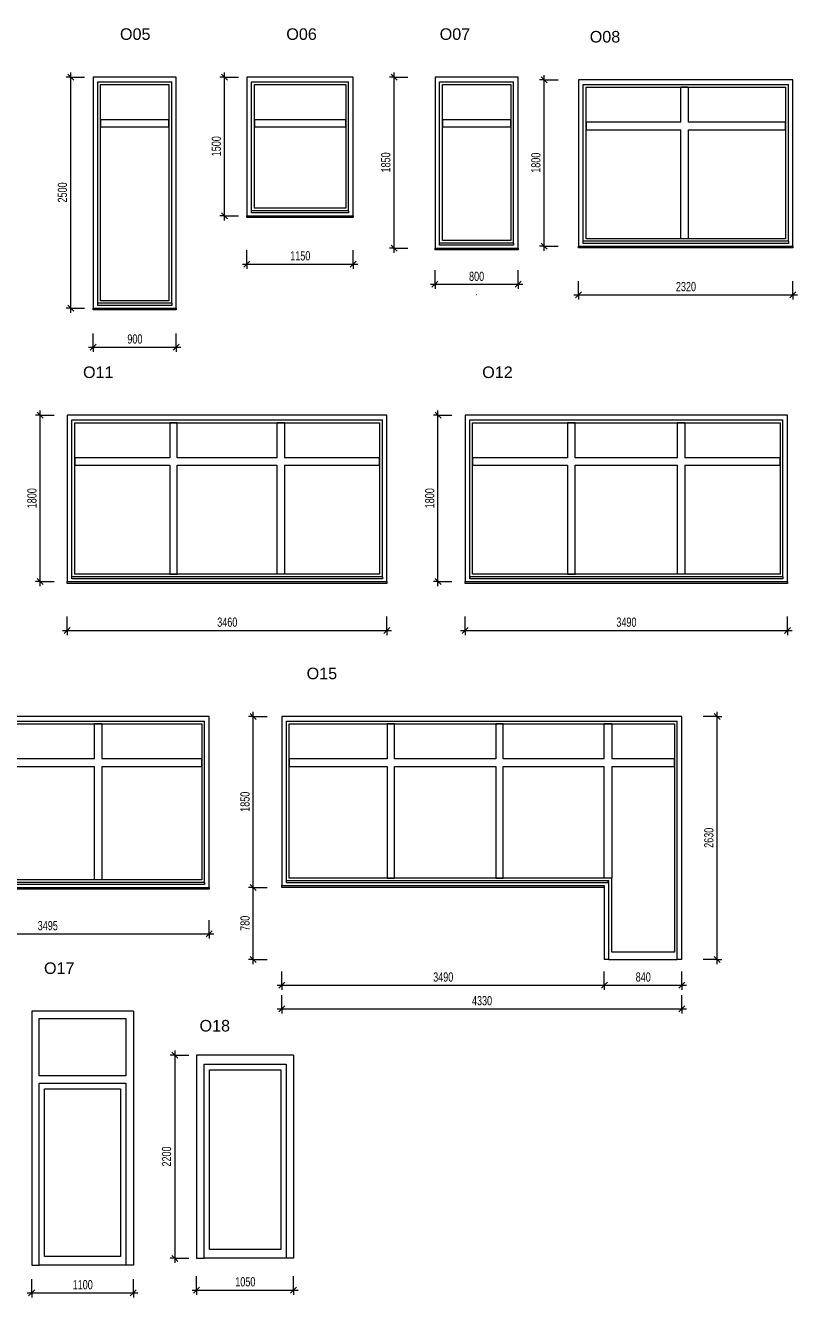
# Model space of a CAD drawing. Header units: millimetres. Extents: x -816 to 13859, y -8261 to 5684.
# Drawn here: x 5502 to 13859, y -8086 to 5684 of the extents above; entities that cross this region are included whole.
import ezdxf

# ---------------------------------------------------------------- set-up
doc = ezdxf.new("R2010")
doc.units = ezdxf.units.MM
for name, color, linetype, lineweight in [('A-ANNO-DIMS', 211, 'Continuous', 9), ('A-ANNO-DIMS-50', 211, 'Continuous', 9), ('A-GENM', 13, 'Continuous', 13), ('A-GLAZ', 151, 'Continuous', 13), ('G-ANNO-TEXT', 231, 'Continuous', 9), ('Q-SPCQ', 91, 'Continuous', 13)]:
    doc.layers.add(name, color=color, linetype=linetype, lineweight=lineweight)
doc.styles.add('Arial', font='arial.ttf', dxfattribs={"width": 0.7, "height": 100})
doc.styles.add('Arial_1', font='arial.ttf', dxfattribs={"height": 125})
doc.dimstyles.new('Vnitřní_-_průhledné', dxfattribs={"dimscale": 304.8, "dimtxt": 102.02594, "dimasz": 0.213255, "dimexe": 0.164042, "dimexo": 0.0625, "dimgap": 0.032808, "dimtad": 1, "dimdec": 0, "dimrnd": 5, "dimzin": 0, "dimdsep": 46, "dimtxsty": 'Arial', "dimblk1": 'OBLIQUE', "dimblk2": 'OBLIQUE', "dimsah": 1, "dimcen": 0.09, "dimdle": 0.164042, "dimazin": 0, "dimtfac": 1, "dimtdec": 4, "dimtix": 1, "dimtmove": 0, "dimatfit": 3, "dimfxl": 0.492126, "dimfxlon": 1, "dimtvp": 1, "dimtolj": 1, "dimtzin": 0, "dimarcsym": 2})
doc.dimstyles.new('Vnitřní_-_průhledné_1', dxfattribs={"dimscale": 304.8, "dimtxt": 102.02594, "dimasz": 0.213255, "dimexe": 0.164042, "dimexo": 0.0625, "dimgap": 0.032808, "dimtad": 1, "dimdec": 0, "dimrnd": 5, "dimzin": 0, "dimdsep": 46, "dimtxsty": 'Arial', "dimblk1": 'OBLIQUE', "dimblk2": 'OBLIQUE', "dimsah": 1, "dimcen": 0.09, "dimdle": 0.164042, "dimazin": 0, "dimtfac": 1, "dimtdec": 4, "dimtix": 1, "dimtmove": 2, "dimatfit": 3, "dimfxl": 0.492126, "dimfxlon": 1, "dimtvp": 1, "dimtolj": 1, "dimtzin": 0, "dimarcsym": 2})

# ---------------------------------------------------------------- blocks, each defined once
blk = doc.blocks.new('Family - ___-1861531-Legenda oken')
at = {"layer": 'A-GENM'}
for p, q in [((6235, 2604), (6235, 2624)), ((7135, 2624), (7135, 2604)), ((7135, 2604), (6235, 2604))]:
    blk.add_line(p, q, dxfattribs=at)
at = {"layer": 'A-GLAZ'}
for p, q in [((7135, 5124), (6235, 5124)), ((6235, 5124), (6235, 2624)), ((7135, 2624), (7135, 5124)), ((6285, 2676), (6285, 5074)), ((6285, 5074), (7085, 5074)), ((6315, 2704), (6315, 5044)), ((6315, 5044), (7055, 5044)), ((7055, 5044), (7055, 2704)), ((7085, 2676), (7085, 5074)), ((6315, 4664), (7055, 4664)), ((6315, 4664), (6315, 4584)), ((7055, 4584), (6315, 4584)), ((7055, 4584), (7055, 4664)), ((6235, 2624), (7135, 2624)), ((7055, 2704), (6315, 2704))]:
    blk.add_line(p, q, dxfattribs=at)
at = {"layer": 'Q-SPCQ'}
for p, q in [((6285, 2654), (6285, 2676)), ((7085, 2676), (6285, 2676)), ((7085, 2654), (6285, 2654)), ((7085, 2676), (7085, 2654))]:
    blk.add_line(p, q, dxfattribs=at)
blk = doc.blocks.new('Family - ___-1861550-Legenda oken')
at = {"layer": 'A-GENM'}
for p, q in [((7900, 3604), (7900, 3624)), ((9050, 3604), (7900, 3604)), ((9050, 3624), (9050, 3604))]:
    blk.add_line(p, q, dxfattribs=at)
at = {"layer": 'A-GLAZ'}
for p, q in [((9050, 5124), (7900, 5124)), ((7900, 5124), (7900, 3624)), ((9050, 3624), (9050, 5124)), ((7950, 3676), (7950, 5074)), ((7950, 5074), (9000, 5074)), ((7980, 3704), (7980, 5044)), ((7980, 5044), (8970, 5044)), ((8970, 5044), (8970, 3704)), ((9000, 3676), (9000, 5074)), ((7980, 4664), (8970, 4664)), ((7980, 4664), (7980, 4584)), ((8970, 4584), (7980, 4584)), ((8970, 4584), (8970, 4664)), ((7900, 3624), (9050, 3624)), ((8970, 3704), (7980, 3704))]:
    blk.add_line(p, q, dxfattribs=at)
at = {"layer": 'Q-SPCQ'}
for p, q in [((7950, 3654), (7950, 3676)), ((9000, 3676), (7950, 3676)), ((9000, 3654), (7950, 3654)), ((9000, 3676), (9000, 3654))]:
    blk.add_line(p, q, dxfattribs=at)
blk = doc.blocks.new('Family - ___-1861784-Legenda oken')
at = {"layer": 'A-GENM'}
for p, q in [((11489, 3275), (11489, 3295)), ((13809, 3275), (11489, 3275)), ((13809, 3295), (13809, 3275))]:
    blk.add_line(p, q, dxfattribs=at)
at = {"layer": 'A-GLAZ'}
for p, q in [((13809, 5095), (11489, 5095)), ((11489, 5095), (11489, 3295)), ((13809, 3295), (13809, 5095)), ((11539, 3347), (11539, 5045)), ((11539, 5045), (13759, 5045)), ((11569, 3375), (11569, 5015)), ((11569, 5015), (13729, 5015)), ((12594, 4635), (12594, 5015)), ((12674, 5015), (12594, 5015)), ((12674, 5015), (12674, 4635)), ((13729, 5015), (13729, 3375)), ((13759, 3347), (13759, 5045)), ((12594, 4635), (11569, 4635)), ((11569, 4635), (11569, 4555)), ((11569, 4555), (12594, 4555)), ((12594, 3375), (12594, 4555)), ((13729, 4635), (12674, 4635)), ((12674, 4555), (12674, 3375)), ((12674, 4555), (13729, 4555)), ((13729, 4555), (13729, 4635)), ((13729, 3375), (11569, 3375)), ((12674, 3375), (12594, 3375)), ((11489, 3295), (13809, 3295))]:
    blk.add_line(p, q, dxfattribs=at)
at = {"layer": 'Q-SPCQ'}
for p, q in [((11539, 3325), (11539, 3347)), ((13759, 3347), (11539, 3347)), ((13759, 3325), (11539, 3325)), ((13759, 3347), (13759, 3325))]:
    blk.add_line(p, q, dxfattribs=at)
blk = doc.blocks.new('Family - ___-1862437-Legenda oken')
at = {"layer": 'A-GENM'}
for p, q in [((5955, -356), (5955, -336)), ((9415, -356), (5955, -356)), ((9415, -336), (9415, -356))]:
    blk.add_line(p, q, dxfattribs=at)
at = {"layer": 'A-GLAZ'}
for p, q in [((9415, 1464), (5955, 1464)), ((5955, 1464), (5955, -336)), ((6005, -284), (6005, 1414)), ((6005, 1414), (9365, 1414)), ((6035, -256), (6035, 1384)), ((6035, 1384), (9335, 1384)), ((7065, 1384), (7065, 1004)), ((7145, 1384), (7065, 1384)), ((7145, 1004), (7145, 1384)), ((8225, 1004), (8225, 1384)), ((8305, 1384), (8225, 1384)), ((8305, 1384), (8305, 1004)), ((9335, 1384), (9335, -256)), ((9365, -284), (9365, 1414)), ((9415, -336), (9415, 1464)), ((7065, 1004), (6035, 1004)), ((6035, 1004), (6035, 924)), ((8225, 1004), (7145, 1004)), ((9335, 1004), (8305, 1004)), ((9335, 924), (9335, 1004)), ((6035, 924), (7065, 924)), ((7065, 924), (7065, -256)), ((7145, -256), (7145, 924)), ((7145, 924), (8225, 924)), ((8225, -256), (8225, 924)), ((8305, 924), (8305, -256)), ((8305, 924), (9335, 924)), ((9335, -256), (6035, -256)), ((7065, -256), (7145, -256)), ((8305, -256), (8225, -256)), ((5955, -336), (9415, -336))]:
    blk.add_line(p, q, dxfattribs=at)
at = {"layer": 'Q-SPCQ'}
for p, q in [((6005, -306), (6005, -284)), ((9365, -284), (6005, -284)), ((9365, -306), (6005, -306)), ((9365, -284), (9365, -306))]:
    blk.add_line(p, q, dxfattribs=at)
blk = doc.blocks.new('Family - ___-1862628-Legenda oken')
at = {"layer": 'A-GENM'}
for p, q in [((10260, -356), (10260, -336)), ((13750, -356), (10260, -356)), ((13750, -336), (13750, -356))]:
    blk.add_line(p, q, dxfattribs=at)
at = {"layer": 'A-GLAZ'}
for p, q in [((13750, 1464), (10260, 1464)), ((10260, 1464), (10260, -336)), ((10310, -284), (10310, 1414)), ((10310, 1414), (13700, 1414)), ((10340, -256), (10340, 1384)), ((10340, 1384), (13670, 1384)), ((11370, 1384), (11370, 1004)), ((11450, 1384), (11370, 1384)), ((11450, 1004), (11450, 1384)), ((12560, 1004), (12560, 1384)), ((12640, 1384), (12560, 1384)), ((12640, 1384), (12640, 1004)), ((13670, 1384), (13670, -256)), ((13700, -284), (13700, 1414)), ((13750, -336), (13750, 1464)), ((11370, 1004), (10340, 1004)), ((10340, 1004), (10340, 924)), ((12560, 1004), (11450, 1004)), ((13670, 1004), (12640, 1004)), ((13670, 924), (13670, 1004)), ((10340, 924), (11370, 924)), ((11370, 924), (11370, -256)), ((11450, -256), (11450, 924)), ((11450, 924), (12560, 924)), ((12560, -256), (12560, 924)), ((12640, 924), (12640, -256)), ((12640, 924), (13670, 924)), ((13670, -256), (10340, -256)), ((11370, -256), (11450, -256)), ((12640, -256), (12560, -256)), ((10260, -336), (13750, -336))]:
    blk.add_line(p, q, dxfattribs=at)
at = {"layer": 'Q-SPCQ'}
for p, q in [((10310, -306), (10310, -284)), ((13700, -284), (10310, -284)), ((13700, -306), (10310, -306)), ((13700, -284), (13700, -306))]:
    blk.add_line(p, q, dxfattribs=at)
blk = doc.blocks.new('Family - ___-1862913-Legenda oken')
at = {"layer": 'A-GENM'}
for p, q in [((3995, -3666), (3995, -3646)), ((7490, -3666), (3995, -3666)), ((7490, -3646), (7490, -3666))]:
    blk.add_line(p, q, dxfattribs=at)
at = {"layer": 'A-GLAZ'}
for p, q in [((7490, -1796), (3995, -1796)), ((3995, -1796), (3995, -3646)), ((4045, -3594), (4045, -1846)), ((4045, -1846), (7440, -1846)), ((4075, -3566), (4075, -1876)), ((4075, -1876), (7410, -1876)), ((5155, -1876), (5155, -2256)), ((5235, -1876), (5155, -1876)), ((5235, -2256), (5235, -1876)), ((6250, -2256), (6250, -1876)), ((6330, -1876), (6250, -1876)), ((6330, -1876), (6330, -2256)), ((7410, -1876), (7410, -3566)), ((7440, -3594), (7440, -1846)), ((7490, -3646), (7490, -1796)), ((5155, -2256), (4075, -2256)), ((4075, -2256), (4075, -2336)), ((4075, -2336), (5155, -2336)), ((5155, -2336), (5155, -3566)), ((6250, -2256), (5235, -2256)), ((5235, -3566), (5235, -2336)), ((5235, -2336), (6250, -2336)), ((6250, -3566), (6250, -2336)), ((7410, -2256), (6330, -2256)), ((6330, -2336), (6330, -3566)), ((6330, -2336), (7410, -2336)), ((7410, -2336), (7410, -2256)), ((7410, -3566), (4075, -3566)), ((5155, -3566), (5235, -3566)), ((6330, -3566), (6250, -3566)), ((3995, -3646), (7490, -3646))]:
    blk.add_line(p, q, dxfattribs=at)
at = {"layer": 'Q-SPCQ'}
for p, q in [((4045, -3616), (4045, -3594)), ((7440, -3594), (4045, -3594)), ((7440, -3616), (4045, -3616)), ((7440, -3594), (7440, -3616))]:
    blk.add_line(p, q, dxfattribs=at)
blk = doc.blocks.new('Family - ___-1862938-Legenda oken')
at = {"layer": 'A-GENM'}
for p, q in [((8327, -3596), (8327, -3574)), ((11807, -3574), (8327, -3574)), ((11807, -3574), (11807, -3596)), ((8277, -3646), (8277, -3626)), ((11767, -3646), (8277, -3646)), ((11807, -3596), (8327, -3596))]:
    blk.add_line(p, q, dxfattribs=at)
at = {"layer": 'A-GLAZ'}
for p, q in [((12607, -1796), (8277, -1796)), ((8277, -1796), (8277, -3626)), ((8327, -3574), (8327, -1846)), ((8327, -1846), (12557, -1846)), ((8357, -3546), (8357, -1876)), ((8357, -1876), (12527, -1876)), ((9417, -1876), (9417, -2256)), ((9497, -1876), (9417, -1876)), ((9497, -2256), (9497, -1876)), ((10592, -1876), (10592, -2256)), ((10672, -1876), (10592, -1876)), ((10672, -2256), (10672, -1876)), ((11767, -2256), (11767, -1876)), ((11847, -1876), (11767, -1876)), ((11847, -1876), (11847, -2256)), ((12527, -1876), (12527, -4346)), ((12557, -4426), (12557, -1846)), ((12607, -4426), (12607, -1796)), ((9417, -2256), (8357, -2256)), ((8357, -2256), (8357, -2336)), ((8357, -2336), (9417, -2336)), ((9417, -2336), (9417, -3546)), ((10592, -2256), (9497, -2256)), ((9497, -3546), (9497, -2336)), ((9497, -2336), (10592, -2336)), ((10592, -2336), (10592, -3546)), ((11767, -2256), (10672, -2256)), ((10672, -3546), (10672, -2336)), ((10672, -2336), (11767, -2336)), ((11767, -3546), (11767, -2336)), ((12527, -2256), (11847, -2256)), ((11847, -2336), (11847, -3546)), ((11847, -2336), (12527, -2336)), ((12527, -2336), (12527, -2256)), ((11847, -3546), (8357, -3546)), ((9417, -3546), (9497, -3546)), ((10592, -3546), (10672, -3546)), ((11847, -3546), (11767, -3546)), ((11817, -3576), (11807, -3576)), ((11817, -4426), (11817, -3576)), ((11847, -4346), (11847, -3546)), ((8277, -3626), (11767, -3626)), ((11767, -3626), (11767, -4426)), ((12527, -4346), (11847, -4346)), ((11817, -4426), (11767, -4426)), ((11817, -4426), (12557, -4426)), ((12607, -4426), (12557, -4426))]:
    blk.add_line(p, q, dxfattribs=at)
blk = doc.blocks.new('Family - ___-1863416-Legenda oken')
at = {"layer": 'A-GLAZ'}
for p, q in [((6670, -4986), (5570, -4986)), ((5570, -4986), (5570, -7736)), ((5650, -5686), (5650, -5066)), ((5650, -5066), (6590, -5066)), ((6590, -5066), (6590, -5686)), ((6670, -4986), (6670, -7736)), ((6590, -5686), (5650, -5686)), ((5650, -7736), (5650, -5766)), ((5650, -5766), (6590, -5766)), ((6590, -5766), (6590, -7736)), ((5710, -7641), (5710, -5826)), ((5710, -5826), (6530, -5826)), ((6530, -5826), (6530, -7641)), ((6530, -7641), (5710, -7641)), ((5570, -7736), (5650, -7736)), ((6590, -7736), (5650, -7736)), ((6670, -7736), (6590, -7736))]:
    blk.add_line(p, q, dxfattribs=at)
blk = doc.blocks.new('Family - ___-1864081-Legenda oken')
at = {"layer": 'A-GLAZ'}
for p, q in [((8405, -5461), (7355, -5461)), ((7355, -5461), (7355, -7661)), ((8405, -5461), (8405, -7661)), ((7435, -7661), (7435, -5561)), ((7435, -5561), (8325, -5561)), ((7495, -7566), (7495, -5621)), ((7495, -5621), (8265, -5621)), ((8265, -5621), (8265, -7566)), ((8325, -5561), (8325, -7661)), ((8265, -7566), (7495, -7566)), ((7355, -7661), (7435, -7661)), ((8325, -7661), (7435, -7661)), ((8405, -7661), (8325, -7661))]:
    blk.add_line(p, q, dxfattribs=at)
blk = doc.blocks.new('Family - ___-2148319-Legenda oken')
at = {"layer": 'A-GENM'}
for p, q in [((9935, 3254), (9935, 3274)), ((10835, 3254), (9935, 3254)), ((10835, 3274), (10835, 3254))]:
    blk.add_line(p, q, dxfattribs=at)
at = {"layer": 'A-GLAZ'}
for p, q in [((10835, 5124), (9935, 5124)), ((9935, 5124), (9935, 3274)), ((10835, 3274), (10835, 5124)), ((9985, 3326), (9985, 5074)), ((9985, 5074), (10785, 5074)), ((10015, 3354), (10015, 5044)), ((10015, 5044), (10755, 5044)), ((10755, 5044), (10755, 3354)), ((10785, 3326), (10785, 5074)), ((10015, 4664), (10755, 4664)), ((10015, 4664), (10015, 4584)), ((10755, 4584), (10015, 4584)), ((10755, 4584), (10755, 4664)), ((10755, 3354), (10015, 3354)), ((9935, 3274), (10835, 3274))]:
    blk.add_line(p, q, dxfattribs=at)
at = {"layer": 'Q-SPCQ'}
for p, q in [((9985, 3304), (9985, 3326)), ((10785, 3326), (9985, 3326)), ((10785, 3326), (10785, 3304)), ((10785, 3304), (9985, 3304))]:
    blk.add_line(p, q, dxfattribs=at)
blk = doc.blocks.new('DIMBLOCK9-Legenda oken')
at = {"layer": 'A-ANNO-DIMS-50'}
for p, q in [((6235, 2200), (6235, 2350)), ((7135, 2200), (7135, 2350)), ((6185, 2200), (7185, 2200)), ((6235, 2200), (6235, 2150)), ((7135, 2200), (7135, 2150))]:
    blk.add_line(p, q, dxfattribs=at)
at = {"layer": 'A-ANNO-DIMS-50', "lineweight": 18}
for p, q in [((6235, 2200), (6267, 2233)), ((7135, 2200), (7167, 2233)), ((6235, 2200), (6202, 2168)), ((7135, 2200), (7102, 2168))]:
    blk.add_line(p, q, dxfattribs=at)
at = {"layer": 'A-ANNO-DIMS-50', "color": 0, "insert": (6605, 2340), "char_height": 100, "width": 192.12, "attachment_point": 1, "line_spacing_factor": 0.941778, "style": 'Arial'}
blk.add_mtext('900', dxfattribs=at)
blk = doc.blocks.new('_Oblique')
at = {"color": 0, "linetype": 'ByBlock', "lineweight": -2}
blk.add_line((-0.5, -0.5), (0.5, 0.5), dxfattribs=at)
blk = doc.blocks.new('DIMBLOCK10-Legenda oken')
at = {"layer": 'A-ANNO-DIMS-50'}
for p, q in [((5992, 5124), (5942, 5124)), ((5992, 2574), (5992, 5174)), ((5992, 5124), (6142, 5124)), ((5992, 2624), (5942, 2624)), ((5992, 2624), (6142, 2624))]:
    blk.add_line(p, q, dxfattribs=at)
at = {"layer": 'A-ANNO-DIMS-50', "lineweight": 18}
for p, q in [((5992, 5124), (5960, 5156)), ((5992, 5124), (6025, 5091)), ((5992, 2624), (5960, 2656)), ((5992, 2624), (6025, 2591))]:
    blk.add_line(p, q, dxfattribs=at)
at = {"layer": 'A-ANNO-DIMS-50', "color": 0, "insert": (5852, 3767), "char_height": 100, "width": 256.16, "attachment_point": 1, "rotation": 90, "line_spacing_factor": 0.941778, "style": 'Arial'}
blk.add_mtext('2500', dxfattribs=at)
blk = doc.blocks.new('DIMBLOCK11-Legenda oken')
at = {"layer": 'A-ANNO-DIMS-50'}
for p, q in [((7900, 3100), (7900, 3250)), ((9050, 3100), (9050, 3250)), ((7850, 3100), (9100, 3100)), ((7900, 3100), (7900, 3050)), ((9050, 3100), (9050, 3050))]:
    blk.add_line(p, q, dxfattribs=at)
at = {"layer": 'A-ANNO-DIMS-50', "lineweight": 18}
for p, q in [((7900, 3100), (7867, 3068)), ((7900, 3100), (7932, 3133)), ((9050, 3100), (9017, 3068)), ((9050, 3100), (9082, 3133))]:
    blk.add_line(p, q, dxfattribs=at)
at = {"layer": 'A-ANNO-DIMS-50', "color": 0, "insert": (8368, 3240), "char_height": 100, "width": 256.16, "attachment_point": 1, "line_spacing_factor": 0.941778, "style": 'Arial'}
blk.add_mtext('1150', dxfattribs=at)
blk = doc.blocks.new('DIMBLOCK12-Legenda oken')
at = {"layer": 'A-ANNO-DIMS-50'}
for p, q in [((7657, 5124), (7607, 5124)), ((7657, 3574), (7657, 5174)), ((7657, 5124), (7807, 5124)), ((7657, 3624), (7607, 3624)), ((7657, 3624), (7807, 3624))]:
    blk.add_line(p, q, dxfattribs=at)
at = {"layer": 'A-ANNO-DIMS-50', "lineweight": 18}
for p, q in [((7657, 5124), (7625, 5156)), ((7657, 5124), (7690, 5091)), ((7657, 3624), (7625, 3656)), ((7657, 3624), (7690, 3591))]:
    blk.add_line(p, q, dxfattribs=at)
at = {"layer": 'A-ANNO-DIMS-50', "color": 0, "insert": (7517, 4267), "char_height": 100, "width": 256.16, "attachment_point": 1, "rotation": 90, "line_spacing_factor": 0.941778, "style": 'Arial'}
blk.add_mtext('1500', dxfattribs=at)
blk = doc.blocks.new('DIMBLOCK13-Legenda oken')
at = {"layer": 'A-ANNO-DIMS-50'}
for p, q in [((9492, 5124), (9442, 5124)), ((9492, 3224), (9492, 5174)), ((9492, 5124), (9642, 5124)), ((9492, 3274), (9442, 3274)), ((9492, 3274), (9642, 3274))]:
    blk.add_line(p, q, dxfattribs=at)
at = {"layer": 'A-ANNO-DIMS-50', "lineweight": 18}
for p, q in [((9492, 5124), (9460, 5156)), ((9492, 5124), (9525, 5091)), ((9492, 3274), (9460, 3306)), ((9492, 3274), (9525, 3241))]:
    blk.add_line(p, q, dxfattribs=at)
at = {"layer": 'A-ANNO-DIMS-50', "color": 0, "insert": (9352, 4092), "char_height": 100, "width": 256.16, "attachment_point": 1, "rotation": 90, "line_spacing_factor": 0.941778, "style": 'Arial'}
blk.add_mtext('1850', dxfattribs=at)
blk = doc.blocks.new('DIMBLOCK14-Legenda oken')
at = {"layer": 'A-ANNO-DIMS-50'}
for p, q in [((11489, 2767), (11489, 2917)), ((13809, 2767), (13809, 2917)), ((11439, 2767), (13859, 2767)), ((11489, 2767), (11489, 2717)), ((13809, 2767), (13809, 2717))]:
    blk.add_line(p, q, dxfattribs=at)
at = {"layer": 'A-ANNO-DIMS-50', "lineweight": 18}
for p, q in [((11489, 2767), (11456, 2734)), ((11489, 2767), (11521, 2799)), ((13809, 2767), (13776, 2734)), ((13809, 2767), (13841, 2799))]:
    blk.add_line(p, q, dxfattribs=at)
at = {"layer": 'A-ANNO-DIMS-50', "color": 0, "insert": (12542, 2907), "char_height": 100, "width": 256.16, "attachment_point": 1, "line_spacing_factor": 0.941778, "style": 'Arial'}
blk.add_mtext('2320', dxfattribs=at)
blk = doc.blocks.new('DIMBLOCK15-Legenda oken')
at = {"layer": 'A-ANNO-DIMS-50'}
for p, q in [((11116, 5095), (11066, 5095)), ((11116, 3245), (11116, 5145)), ((11116, 5095), (11266, 5095)), ((11116, 3295), (11066, 3295)), ((11116, 3295), (11266, 3295))]:
    blk.add_line(p, q, dxfattribs=at)
at = {"layer": 'A-ANNO-DIMS-50', "lineweight": 18}
for p, q in [((11116, 5095), (11084, 5128)), ((11116, 5095), (11149, 5063)), ((11116, 3295), (11084, 3328)), ((11116, 3295), (11149, 3263))]:
    blk.add_line(p, q, dxfattribs=at)
at = {"layer": 'A-ANNO-DIMS-50', "color": 0, "insert": (10976, 4089), "char_height": 100, "width": 256.16, "attachment_point": 1, "rotation": 90, "line_spacing_factor": 0.941778, "style": 'Arial'}
blk.add_mtext('1800', dxfattribs=at)
blk = doc.blocks.new('DIMBLOCK20-Legenda oken')
at = {"layer": 'A-ANNO-DIMS-50'}
for p, q in [((5955, -865), (5955, -715)), ((9415, -865), (9415, -715)), ((5905, -865), (9465, -865)), ((5955, -865), (5955, -915)), ((9415, -865), (9415, -915))]:
    blk.add_line(p, q, dxfattribs=at)
at = {"layer": 'A-ANNO-DIMS-50', "lineweight": 18}
for p, q in [((5955, -865), (5922, -897)), ((5955, -865), (5987, -832)), ((9415, -865), (9382, -897)), ((9415, -865), (9447, -832))]:
    blk.add_line(p, q, dxfattribs=at)
at = {"layer": 'A-ANNO-DIMS-50', "color": 0, "insert": (7578, -725), "char_height": 100, "width": 256.16, "attachment_point": 1, "line_spacing_factor": 0.941778, "style": 'Arial'}
blk.add_mtext('3460', dxfattribs=at)
blk = doc.blocks.new('DIMBLOCK21-Legenda oken')
at = {"layer": 'A-ANNO-DIMS-50'}
for p, q in [((5662, 1464), (5612, 1464)), ((5662, -386), (5662, 1514)), ((5662, 1464), (5812, 1464)), ((5662, -336), (5612, -336)), ((5662, -336), (5812, -336))]:
    blk.add_line(p, q, dxfattribs=at)
at = {"layer": 'A-ANNO-DIMS-50', "lineweight": 18}
for p, q in [((5662, 1464), (5630, 1496)), ((5662, 1464), (5695, 1431)), ((5662, -336), (5630, -304)), ((5662, -336), (5695, -369))]:
    blk.add_line(p, q, dxfattribs=at)
at = {"layer": 'A-ANNO-DIMS-50', "color": 0, "insert": (5522, 457), "char_height": 100, "width": 256.16, "attachment_point": 1, "rotation": 90, "line_spacing_factor": 0.941778, "style": 'Arial'}
blk.add_mtext('1800', dxfattribs=at)
blk = doc.blocks.new('DIMBLOCK22-Legenda oken')
at = {"layer": 'A-ANNO-DIMS-50'}
for p, q in [((10260, -865), (10260, -715)), ((13750, -865), (13750, -715)), ((10210, -865), (13800, -865)), ((10260, -865), (10260, -915)), ((13750, -865), (13750, -915))]:
    blk.add_line(p, q, dxfattribs=at)
at = {"layer": 'A-ANNO-DIMS-50', "lineweight": 18}
for p, q in [((10260, -865), (10227, -897)), ((10260, -865), (10292, -832)), ((13750, -865), (13717, -897)), ((13750, -865), (13782, -832))]:
    blk.add_line(p, q, dxfattribs=at)
at = {"layer": 'A-ANNO-DIMS-50', "color": 0, "insert": (11898, -725), "char_height": 100, "width": 256.16, "attachment_point": 1, "line_spacing_factor": 0.941778, "style": 'Arial'}
blk.add_mtext('3490', dxfattribs=at)
blk = doc.blocks.new('DIMBLOCK23-Legenda oken')
at = {"layer": 'A-ANNO-DIMS-50'}
for p, q in [((9967, 1464), (9917, 1464)), ((9967, -386), (9967, 1514)), ((9967, 1464), (10117, 1464)), ((9967, -336), (9917, -336)), ((9967, -336), (10117, -336))]:
    blk.add_line(p, q, dxfattribs=at)
at = {"layer": 'A-ANNO-DIMS-50', "lineweight": 18}
for p, q in [((9967, 1464), (9935, 1496)), ((9967, 1464), (10000, 1431)), ((9967, -336), (9935, -304)), ((9967, -336), (10000, -369))]:
    blk.add_line(p, q, dxfattribs=at)
at = {"layer": 'A-ANNO-DIMS-50', "color": 0, "insert": (9827, 457), "char_height": 100, "width": 256.16, "attachment_point": 1, "rotation": 90, "line_spacing_factor": 0.941778, "style": 'Arial'}
blk.add_mtext('1800', dxfattribs=at)
blk = doc.blocks.new('DIMBLOCK26-Legenda oken')
at = {"layer": 'A-ANNO-DIMS-50'}
for p, q in [((3995, -4150), (3995, -4000)), ((7490, -4150), (7490, -4000)), ((3945, -4150), (7540, -4150)), ((3995, -4150), (3995, -4200)), ((7490, -4150), (7490, -4200))]:
    blk.add_line(p, q, dxfattribs=at)
at = {"layer": 'A-ANNO-DIMS-50', "lineweight": 18}
for p, q in [((3995, -4150), (4027, -4117)), ((7490, -4150), (7522, -4117)), ((3995, -4150), (3962, -4182)), ((7490, -4150), (7457, -4182))]:
    blk.add_line(p, q, dxfattribs=at)
at = {"layer": 'A-ANNO-DIMS-50', "color": 0, "insert": (5635, -4010), "char_height": 100, "width": 256.16, "attachment_point": 1, "line_spacing_factor": 0.941778, "style": 'Arial'}
blk.add_mtext('3495', dxfattribs=at)
blk = doc.blocks.new('DIMBLOCK28-Legenda oken')
at = {"layer": 'A-ANNO-DIMS-50'}
for p, q in [((8277, -4706), (8277, -4556)), ((11767, -4706), (11767, -4556)), ((8227, -4706), (11767, -4706)), ((8277, -4706), (8277, -4756)), ((11767, -4706), (11767, -4756))]:
    blk.add_line(p, q, dxfattribs=at)
at = {"layer": 'A-ANNO-DIMS-50', "lineweight": 18}
for p, q in [((8277, -4706), (8310, -4673)), ((11767, -4706), (11800, -4673)), ((8277, -4706), (8245, -4738)), ((11767, -4706), (11735, -4738))]:
    blk.add_line(p, q, dxfattribs=at)
at = {"layer": 'A-ANNO-DIMS-50', "color": 0, "insert": (9915, -4566), "char_height": 100, "width": 256.16, "attachment_point": 1, "line_spacing_factor": 0.941778, "style": 'Arial'}
blk.add_mtext('3490', dxfattribs=at)
blk = doc.blocks.new('DIMBLOCK29-Legenda oken')
at = {"layer": 'A-ANNO-DIMS-50'}
for p, q in [((11767, -4706), (11767, -4556)), ((12607, -4706), (12607, -4556)), ((11767, -4706), (12657, -4706)), ((11767, -4706), (11767, -4756)), ((12607, -4706), (12607, -4756))]:
    blk.add_line(p, q, dxfattribs=at)
at = {"layer": 'A-ANNO-DIMS-50', "lineweight": 18}
for p, q in [((11767, -4706), (11800, -4673)), ((12607, -4706), (12640, -4673)), ((11767, -4706), (11735, -4738)), ((12607, -4706), (12575, -4738))]:
    blk.add_line(p, q, dxfattribs=at)
at = {"layer": 'A-ANNO-DIMS-50', "color": 0, "insert": (12107, -4566), "char_height": 100, "width": 192.12, "attachment_point": 1, "line_spacing_factor": 0.941778, "style": 'Arial'}
blk.add_mtext('840', dxfattribs=at)
blk = doc.blocks.new('DIMBLOCK30-Legenda oken')
at = {"layer": 'A-ANNO-DIMS-50'}
for p, q in [((8277, -4961), (8277, -4811)), ((12607, -4961), (12607, -4811)), ((8227, -4961), (12657, -4961)), ((8277, -4961), (8277, -5011)), ((12607, -4961), (12607, -5011))]:
    blk.add_line(p, q, dxfattribs=at)
at = {"layer": 'A-ANNO-DIMS-50', "lineweight": 18}
for p, q in [((8277, -4961), (8310, -4929)), ((12607, -4961), (12640, -4929)), ((8277, -4961), (8245, -4994)), ((12607, -4961), (12575, -4994))]:
    blk.add_line(p, q, dxfattribs=at)
at = {"layer": 'A-ANNO-DIMS-50', "color": 0, "insert": (10335, -4822), "char_height": 100, "width": 256.16, "attachment_point": 1, "line_spacing_factor": 0.941778, "style": 'Arial'}
blk.add_mtext('4330', dxfattribs=at)
blk = doc.blocks.new('DIMBLOCK31-Legenda oken')
at = {"layer": 'A-ANNO-DIMS-50'}
for p, q in [((7968, -3646), (7918, -3646)), ((7968, -4476), (7968, -3646)), ((7968, -3646), (8118, -3646)), ((7968, -4426), (7918, -4426)), ((7968, -4426), (8118, -4426))]:
    blk.add_line(p, q, dxfattribs=at)
at = {"layer": 'A-ANNO-DIMS-50', "lineweight": 18}
for p, q in [((7968, -3646), (7935, -3614)), ((7968, -3646), (8000, -3679)), ((7968, -4426), (7935, -4394)), ((7968, -4426), (8000, -4459))]:
    blk.add_line(p, q, dxfattribs=at)
at = {"layer": 'A-ANNO-DIMS-50', "color": 0, "insert": (7828, -4116), "char_height": 100, "width": 192.12, "attachment_point": 1, "rotation": 90, "line_spacing_factor": 0.941778, "style": 'Arial'}
blk.add_mtext('780', dxfattribs=at)
blk = doc.blocks.new('DIMBLOCK32-Legenda oken')
at = {"layer": 'A-ANNO-DIMS-50', "lineweight": 18}
for p, q in [((7968, -1796), (7935, -1764)), ((7968, -1796), (8000, -1829)), ((7968, -3646), (7935, -3614)), ((7968, -3646), (8000, -3679))]:
    blk.add_line(p, q, dxfattribs=at)
at = {"layer": 'A-ANNO-DIMS-50'}
for p, q in [((7968, -3646), (7968, -1746)), ((7968, -1796), (7918, -1796)), ((7968, -1796), (8118, -1796)), ((7968, -3646), (7918, -3646)), ((7968, -3646), (8118, -3646))]:
    blk.add_line(p, q, dxfattribs=at)
at = {"layer": 'A-ANNO-DIMS-50', "color": 0, "insert": (7828, -2828), "char_height": 100, "width": 256.16, "attachment_point": 1, "rotation": 90, "line_spacing_factor": 0.941778, "style": 'Arial'}
blk.add_mtext('1850', dxfattribs=at)
blk = doc.blocks.new('DIMBLOCK33-Legenda oken')
at = {"layer": 'A-ANNO-DIMS-50', "lineweight": 18}
for p, q in [((12988, -1796), (12956, -1764)), ((12988, -1796), (13021, -1829)), ((12988, -4426), (12956, -4394)), ((12988, -4426), (13021, -4459))]:
    blk.add_line(p, q, dxfattribs=at)
at = {"layer": 'A-ANNO-DIMS-50'}
for p, q in [((12988, -4476), (12988, -1746)), ((12988, -1796), (12838, -1796)), ((12988, -1796), (13038, -1796)), ((12988, -4426), (12838, -4426)), ((12988, -4426), (13038, -4426))]:
    blk.add_line(p, q, dxfattribs=at)
at = {"layer": 'A-ANNO-DIMS-50', "color": 0, "insert": (12848, -3218), "char_height": 100, "width": 256.16, "attachment_point": 1, "rotation": 90, "line_spacing_factor": 0.941778, "style": 'Arial'}
blk.add_mtext('2630', dxfattribs=at)
blk = doc.blocks.new('DIMBLOCK41-Legenda oken')
at = {"layer": 'A-ANNO-DIMS-50'}
for p, q in [((5570, -8036), (5570, -7886)), ((6670, -8036), (6670, -7886)), ((5520, -8036), (6720, -8036)), ((5570, -8036), (5570, -8086)), ((6670, -8036), (6670, -8086))]:
    blk.add_line(p, q, dxfattribs=at)
at = {"layer": 'A-ANNO-DIMS-50', "lineweight": 18}
for p, q in [((5570, -8036), (5537, -8068)), ((5570, -8036), (5602, -8003)), ((6670, -8036), (6637, -8068)), ((6670, -8036), (6702, -8003))]:
    blk.add_line(p, q, dxfattribs=at)
at = {"layer": 'A-ANNO-DIMS-50', "color": 0, "insert": (6013, -7896), "char_height": 100, "width": 256.16, "attachment_point": 1, "line_spacing_factor": 0.941778, "style": 'Arial'}
blk.add_mtext('1100', dxfattribs=at)
blk = doc.blocks.new('DIMBLOCK42-Legenda oken')
at = {"layer": 'A-ANNO-DIMS-50'}
for p, q in [((7119, -5461), (7069, -5461)), ((7119, -5411), (7119, -7711)), ((7119, -5461), (7269, -5461)), ((7119, -7661), (7069, -7661)), ((7119, -7661), (7269, -7661))]:
    blk.add_line(p, q, dxfattribs=at)
at = {"layer": 'A-ANNO-DIMS-50', "lineweight": 18}
for p, q in [((7119, -5461), (7087, -5429)), ((7119, -5461), (7152, -5494)), ((7119, -7661), (7087, -7629)), ((7119, -7661), (7152, -7694))]:
    blk.add_line(p, q, dxfattribs=at)
at = {"layer": 'A-ANNO-DIMS-50', "color": 0, "insert": (6979, -6668), "char_height": 100, "width": 256.16, "attachment_point": 1, "rotation": 90, "line_spacing_factor": 0.941778, "style": 'Arial'}
blk.add_mtext('2200', dxfattribs=at)
blk = doc.blocks.new('DIMBLOCK43-Legenda oken')
at = {"layer": 'A-ANNO-DIMS-50'}
for p, q in [((7355, -8005), (7355, -7855)), ((8405, -8005), (8405, -7855)), ((7305, -8005), (8455, -8005)), ((7355, -8005), (7355, -8055)), ((8405, -8005), (8405, -8055))]:
    blk.add_line(p, q, dxfattribs=at)
at = {"layer": 'A-ANNO-DIMS-50', "lineweight": 18}
for p, q in [((7355, -8005), (7387, -7972)), ((8405, -8005), (8437, -7972)), ((7355, -8005), (7322, -8037)), ((8405, -8005), (8372, -8037))]:
    blk.add_line(p, q, dxfattribs=at)
at = {"layer": 'A-ANNO-DIMS-50', "color": 0, "insert": (7773, -7865), "char_height": 100, "width": 256.16, "attachment_point": 1, "line_spacing_factor": 0.941778, "style": 'Arial'}
blk.add_mtext('1050', dxfattribs=at)
blk = doc.blocks.new('DIMBLOCK44-Legenda oken')
at = {"layer": 'A-ANNO-DIMS-50'}
for p, q in [((9935, 2883), (9935, 3033)), ((10835, 2883), (10835, 3033)), ((9885, 2883), (10885, 2883)), ((9935, 2883), (9935, 2833)), ((10835, 2883), (10835, 2833))]:
    blk.add_line(p, q, dxfattribs=at)
at = {"layer": 'A-ANNO-DIMS-50', "lineweight": 18}
for p, q in [((9935, 2883), (9967, 2916)), ((10835, 2883), (10867, 2916)), ((9935, 2883), (9902, 2851)), ((10835, 2883), (10802, 2851))]:
    blk.add_line(p, q, dxfattribs=at)
at = {"layer": 'A-ANNO-DIMS-50', "color": 0, "insert": (10385, 3018), "char_height": 100, "width": 194.66, "attachment_point": 2, "line_spacing_factor": 0.941778, "style": 'Arial'}
blk.add_mtext('800\\P.', dxfattribs=at)

msp = doc.modelspace()

# ---------------------------------------------------------------- block references
at = {"layer": 'A-GLAZ'}
for name in ['Family - ___-1861531-Legenda oken', 'Family - ___-1861550-Legenda oken', 'Family - ___-2148319-Legenda oken', 'Family - ___-1861784-Legenda oken', 'Family - ___-1862437-Legenda oken', 'Family - ___-1862628-Legenda oken', 'Family - ___-1862913-Legenda oken', 'Family - ___-1862938-Legenda oken', 'Family - ___-1863416-Legenda oken', 'Family - ___-1864081-Legenda oken']:
    msp.add_blockref(name, (0, 0), dxfattribs=at)

# ---------------------------------------------------------------- texts
at = {"layer": 'G-ANNO-TEXT', "color": 7, "char_height": 125, "width": 396.835, "attachment_point": 1, "style": 'Arial_1', "bg_fill": 3, "box_fill_scale": 1.25, "bg_fill_color": 256, "bg_fill_true_color": 13158600, "bg_fill_transparency": 0}
for s, insert in [('O05', (6525.5, 5652.3)), ('O06', (8325.5, 5652.3)), ('O07', (9985.5, 5652.3)), ('O08', (11609.4, 5623.9)), ('O11', (6125.5, 1992.3)), ('O12', (10445.5, 1992.3)), ('O15', (8545.5, -1267.7)), ('O17', (5703, -4457.7)), ('O18', (7386.2, -5080.9))]:
    msp.add_mtext(s, dxfattribs=dict(at, insert=insert))

# ---------------------------------------------------------------- dimensions: what is measured, and where the dimension line sits
at = {"layer": 'A-ANNO-DIMS'}
for base, p1, p2, override, picture, middle in [((5992.1, 5123.6), (6142.1, 2623.6), (6142.1, 5123.6), {"dimpost": '<>', "dimfxl": 2500}, 'DIMBLOCK10-Legenda oken', (5931.1, 3873.6)), ((7657.1, 5123.6), (7807.1, 3623.6), (7807.1, 5123.6), {"dimpost": '<>', "dimfxl": 1500}, 'DIMBLOCK12-Legenda oken', (7596.1, 4373.6)), ((9492.1, 5123.6), (9642.1, 3273.6), (9642.1, 5123.6), {"dimpost": '<>', "dimfxl": 1850}, 'DIMBLOCK13-Legenda oken', (9431.1, 4198.6)), ((11116, 5095.3), (11266, 3295.3), (11266, 5095.3), {"dimpost": '<>', "dimfxl": 1800}, 'DIMBLOCK15-Legenda oken', (11055, 4195.3)), ((5662.1, 1463.6), (5812.1, -336.4), (5812.1, 1463.6), {"dimpost": '<>', "dimfxl": 1800}, 'DIMBLOCK21-Legenda oken', (5601, 563.6)), ((9967.1, 1463.6), (10117.1, -336.4), (10117.1, 1463.6), {"dimpost": '<>', "dimfxl": 1800}, 'DIMBLOCK23-Legenda oken', (9906, 563.6)), ((7967.7, -1796.4), (8117.7, -3646.4), (8117.7, -1796.4), {"dimpost": '<>', "dimfxl": 1850}, 'DIMBLOCK32-Legenda oken', (7906.6, -2721.4)), ((12988.2, -1796.4), (12838.2, -4426.4), (12838.2, -1796.4), {"dimpost": '<>', "dimfxl": 2630}, 'DIMBLOCK33-Legenda oken', (12927.1, -3111.4)), ((7967.7, -3646.4), (8117.7, -4426.4), (8117.7, -3646.4), {"dimpost": '<>', "dimfxl": 780}, 'DIMBLOCK31-Legenda oken', (7906.6, -4036.4)), ((7119.2, -7661.4), (7269.2, -5461.4), (7269.2, -7661.4), {"dimpost": '<>', "dimfxl": 2200}, 'DIMBLOCK42-Legenda oken', (7058.1, -6561.4))]:
    dim = msp.add_linear_dim(base=base, p1=p1, p2=p2, angle=90, dimstyle='Vnitřní_-_průhledné', override=override, dxfattribs=at)
    dim.commit()
    dim.dimension.update_dxf_attribs({"geometry": picture, "text_midpoint": middle})
for base, p1, p2, override, picture, middle in [((9049.7, 3100.3), (7899.7, 3250.3), (9049.7, 3250.3), {"dimpost": '<>', "dimfxl": 1150}, 'DIMBLOCK11-Legenda oken', (8474.7, 3161.4)), ((13808.6, 2766.9), (11488.6, 2916.9), (13808.6, 2916.9), {"dimpost": '<>', "dimfxl": 2320}, 'DIMBLOCK14-Legenda oken', (12648.6, 2828)), ((7134.7, 2200.3), (6234.7, 2350.3), (7134.7, 2350.3), {"dimpost": '<>', "dimfxl": 900}, 'DIMBLOCK9-Legenda oken', (6684.7, 2261.4)), ((9414.7, -864.7), (5954.7, -714.7), (9414.7, -714.7), {"dimpost": '<>', "dimfxl": 3460}, 'DIMBLOCK20-Legenda oken', (7684.7, -803.6)), ((13749.7, -864.7), (10259.7, -714.7), (13749.7, -714.7), {"dimpost": '<>', "dimfxl": 3490}, 'DIMBLOCK22-Legenda oken', (12004.7, -803.6)), ((7489.7, -4149.7), (3994.7, -3999.7), (7489.7, -3999.7), {"dimpost": '<>', "dimfxl": 3495}, 'DIMBLOCK26-Legenda oken', (5742.2, -4088.6)), ((11767.2, -4705.7), (8277.2, -4555.7), (11767.2, -4555.7), {"dimpost": '<>', "dimfxl": 3490}, 'DIMBLOCK28-Legenda oken', (10022.2, -4644.6)), ((12607.2, -4705.7), (11767.2, -4555.7), (12607.2, -4555.7), {"dimpost": '<>', "dimfxl": 840}, 'DIMBLOCK29-Legenda oken', (12187.2, -4644.6)), ((12607.2, -4961.4), (8277.2, -4811.4), (12607.2, -4811.4), {"dimpost": '<>', "dimfxl": 4330}, 'DIMBLOCK30-Legenda oken', (10442.2, -4900.3)), ((6669.7, -8035.7), (5569.7, -7885.7), (6669.7, -7885.7), {"dimpost": '<>', "dimfxl": 1100}, 'DIMBLOCK41-Legenda oken', (6119.7, -7974.6)), ((8404.7, -8004.6), (7354.7, -7854.6), (8404.7, -7854.6), {"dimpost": '<>', "dimfxl": 1050}, 'DIMBLOCK43-Legenda oken', (7879.7, -7943.6))]:
    dim = msp.add_linear_dim(base=base, p1=p1, p2=p2, dimstyle='Vnitřní_-_průhledné', override=override, dxfattribs=at)
    dim.commit()
    dim.dimension.update_dxf_attribs({"geometry": picture, "text_midpoint": middle})
dim = msp.add_linear_dim(base=(10834.7, 2883.2), p1=(9934.7, 3033.2), p2=(10834.7, 3033.2), text='800\\P.', dimstyle='Vnitřní_-_průhledné_1', override={"dimpost": '<>', "dimfxl": 900}, dxfattribs=at)
dim.commit()
dim.dimension.update_dxf_attribs({"geometry": 'DIMBLOCK44-Legenda oken', "text_midpoint": (10384.7, 2872.7), "dimtype": 160})

doc.saveas('drawing.dxf')
